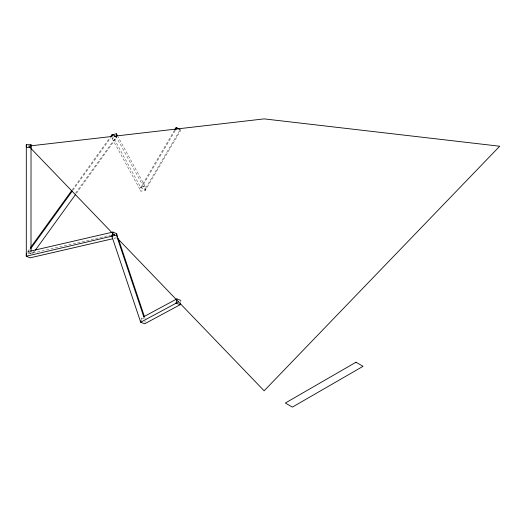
<?xml version="1.0" encoding="UTF-8"?>
<svg xmlns="http://www.w3.org/2000/svg" width="526" height="526" viewBox="0 0 526 526"><rect width="100%" height="100%" fill="white"/><g stroke="black" fill="none" stroke-linecap="round" stroke-linejoin="round"><path stroke-width="0.39" stroke-dasharray="2.63 1.97" d="M31.008 253.749L31.008 251.849M140.935 320.827L141.415 317.987L142.829 317.224M144.926 322.366L145.163 320.945M180.51 302.582L180.753 301.161M174.487 130.244L140.692 187.44L140.922 191.201L145.406 190.156L180.872 130.139M175.211 130.593L141.415 187.789L140.692 187.44L113.123 136.997M179.734 130.501L144.683 189.807L145.4 190.156L145.169 186.395L117.995 136.675M27.733 251.494L29.647 248.844M72.226 189.847L109.546 138.147M27.786 252.73L30.173 249.416M72.752 190.425L111.032 137.398M31.922 253.637L33.835 250.987M75.455 193.318L115.168 138.305M33.401 252.888L34.834 250.902M76.461 193.233L116.174 138.213M112.077 137.089L112.169 138.594L115.155 137.897M145.169 186.395L140.692 187.44L145.4 190.156L117.042 138.272M30.508 251.099L27.306 251.836L31.008 253.486L111.045 235.004M114.043 238.442L115.648 238.074L113.425 237.088M27.871 253.486L31.008 253.486M141.415 317.987L145.4 319.525M112.169 138.594L140.922 191.201M144.624 317.211L145.143 318.756"/><path stroke-width="0.79" d="M112.446 238.811L30.008 257.852L26.3 256.201L26.313 144.722L31.021 144.722L31.008 251.296M31.021 146.353L31.021 144.722M180.392 303.292L180.155 304.712L144.683 323.786L140.692 322.247L111.939 236.424L112.176 235.017L114.412 234.359M143.874 317.073L116.417 235.115L116.654 233.708L112.945 232.058L30.508 251.099M140.935 320.827L140.692 322.247L176.164 303.167L180.155 304.712M176.164 303.167L176.881 298.906L180.872 300.451M116.417 235.115L26.3 256.201L26.635 254.748M111.939 236.424L112.945 232.058M116.318 235.161L116.654 233.708L117.686 236.799M174.908 129.541L176.157 127.424L176.881 127.772L175.625 129.889M30.607 247.516L71.753 190.511M110.506 136.819L111.939 134.834L116.417 133.788L117.6 135.951M30.653 248.752L72.279 191.089M111.505 136.734L112.945 134.741L116.647 137.556L116.417 133.788M35.314 250.238L75.501 194.554M143.539 316.843L176.881 298.906M175.908 303.121L178.741 301.595M112.649 234.629L114.247 234.261M111.913 136.471L28.667 146.077L29.791 147.254M114.293 136.195L264.137 118.889L499.7 146.228L264.137 390.798L117.114 237.995M111.939 134.834L112.945 134.741M31.021 147.438L26.313 147.438L26.313 144.722M176.157 127.424L180.201 129.744M114.293 235.069L30.916 148.424M118.205 238.344L144.367 316.435M112.176 235.017L112.689 236.562M26.3 253.486L26.3 256.201M355.97 362.243L285.329 403.034L292.39 407.111L363.039 366.326L355.97 362.243"/></g></svg>
